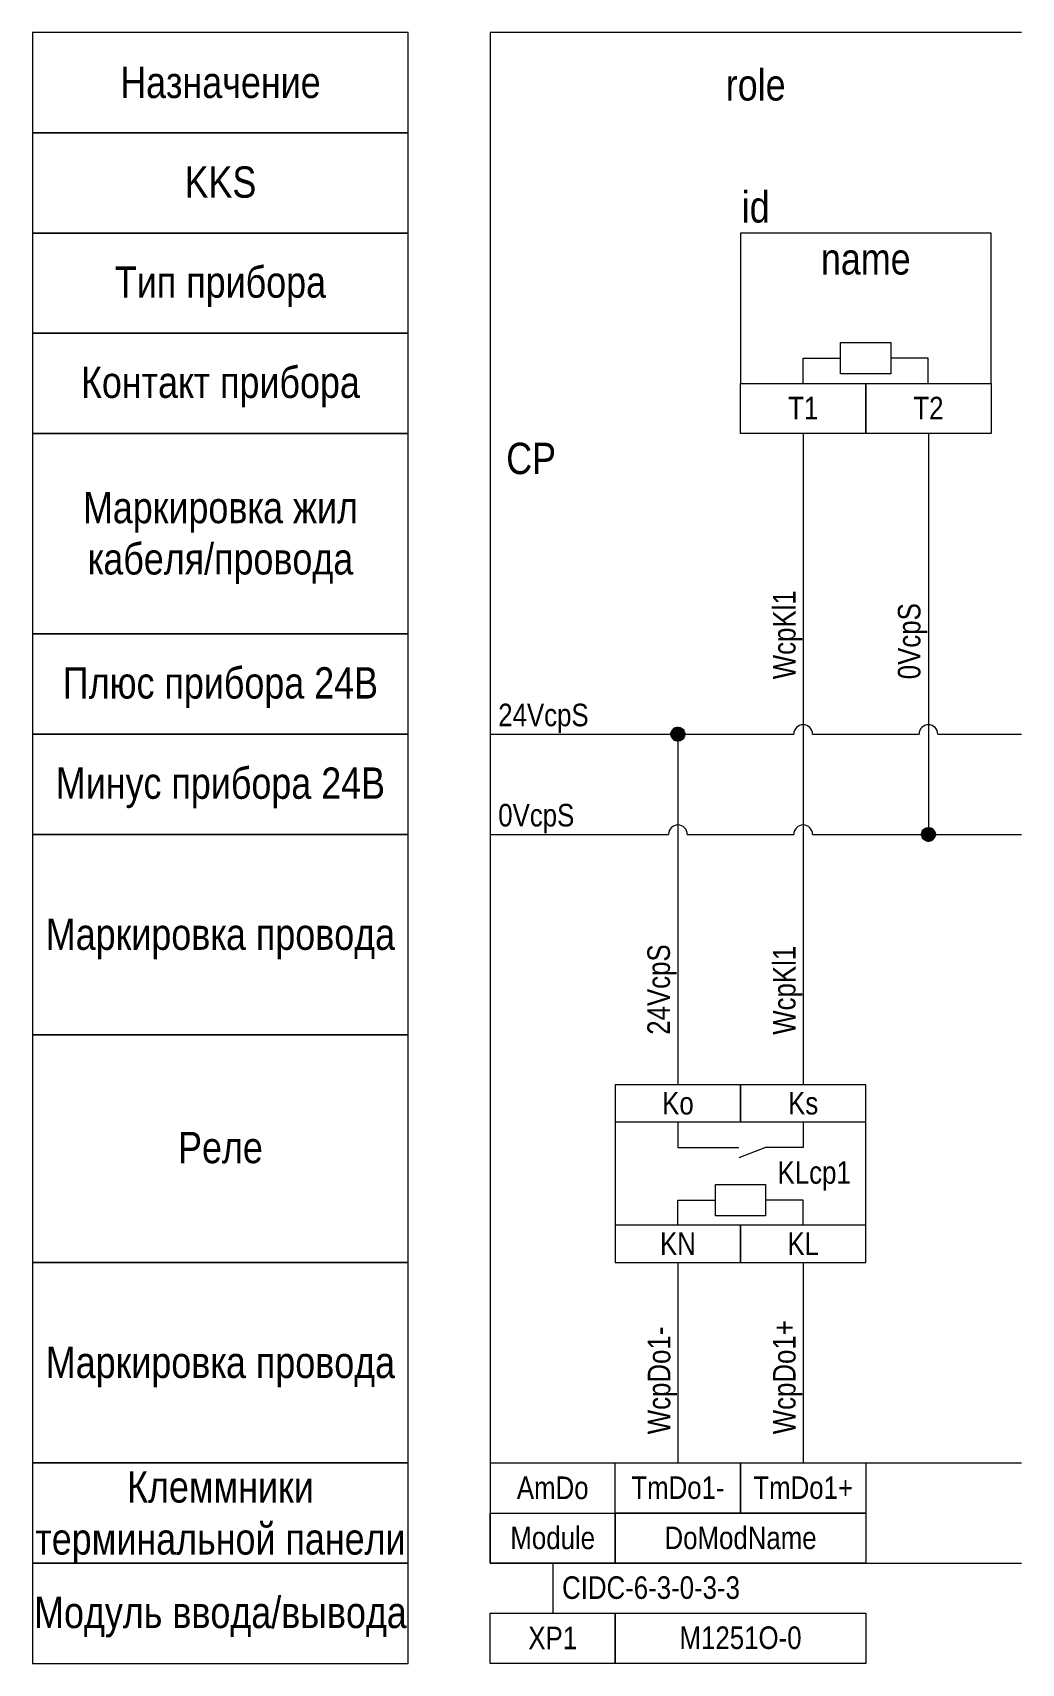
# Model space of a CAD drawing. Header units: millimetres. Extents: x 20 to 99, y -135 to -5.
import ezdxf

# ---------------------------------------------------------------- set-up
doc = ezdxf.new("R2010")
doc.units = ezdxf.units.MM
doc.header["$MEASUREMENT"] = 0
doc.linetypes.add('1_1', pattern=[2000, 1000, -1000])
for name, color, linetype in [('cp_names', 7, 'Continuous'), ('cp_params_di', 7, 'Continuous'), ('cp_static_di', 7, 'Continuous'), ('id_names', 7, 'Continuous'), ('id_params_ai', 7, 'Continuous'), ('id_static_ai', 7, 'Continuous')]:
    doc.layers.add(name, color=color, linetype=linetype)
doc.styles.add('СГЕНЕРИР_СТИЛЬ_1', font='')
doc.styles.get('СГЕНЕРИР_СТИЛЬ_1').set_extended_font_data('Arial Narrow')

msp = doc.modelspace()

# ---------------------------------------------------------------- hatches: boundary and pattern name
at = {"layer": 'cp_static_di', "linetype": 'Continuous', "lineweight": 0, "true_color": 0x000000}
for points in [[(71.13, -61), (71.16, -61.15), (71.24, -61.28), (71.37, -61.37), (71.53, -61.4), (71.68, -61.37), (71.81, -61.28), (71.9, -61.15), (71.93, -61), (71.9, -60.85), (71.81, -60.72), (71.68, -60.63), (71.53, -60.6), (71.37, -60.63), (71.24, -60.72), (71.16, -60.85)], [(91.13, -69), (91.16, -69.15), (91.24, -69.28), (91.37, -69.37), (91.53, -69.4), (91.68, -69.37), (91.81, -69.28), (91.9, -69.15), (91.93, -69), (91.9, -68.85), (91.81, -68.72), (91.68, -68.63), (91.53, -68.6), (91.37, -68.63), (91.24, -68.72), (91.16, -68.85)]]:
    msp.add_hatch(color=18, dxfattribs=at).paths.add_polyline_path(points)

# ---------------------------------------------------------------- linework, layer by layer
at = {"layer": 'cp_names', "color": 7, "linetype": '1_1', "lineweight": 15, "ltscale": 100}
msp.add_line((56.53, -5), (56.53, -127.18), dxfattribs=at)
at = {"layer": 'cp_names', "color": 7, "linetype": 'Continuous', "lineweight": 15, "ltscale": 100}
msp.add_line((61.53, -127.18), (61.53, -131.18), dxfattribs=at)
for points in [[(20, -53), (50, -53), (50, -37), (20, -37)], [(20, -61), (50, -61), (50, -53), (20, -53)], [(20, -69), (50, -69), (50, -61), (20, -61)], [(20, -85), (50, -85), (50, -69), (20, -69)], [(20, -103.18), (50, -103.18), (50, -85), (20, -85)], [(20, -119.18), (50, -119.18), (50, -103.18), (20, -103.18)], [(20, -127.18), (50, -127.18), (50, -119.18), (20, -119.18)], [(66.53, -127.18), (56.53, -127.18), (56.53, -123.18), (66.53, -123.18)], [(20, -135.18), (50, -135.18), (50, -127.18), (20, -127.18)], [(66.53, -135.18), (56.53, -135.18), (56.53, -131.18), (66.53, -131.18)], [(66.53, -131.18), (86.53, -131.18), (86.53, -135.18), (66.53, -135.18)]]:
    msp.add_lwpolyline(points, close=True, dxfattribs=at)
at = {"layer": 'cp_static_di', "color": 7, "linetype": '1_1', "lineweight": 15, "ltscale": 100}
msp.add_line((98.96, -5), (56.53, -5), dxfattribs=at)
at = {"layer": 'cp_static_di', "color": 7, "linetype": 'Continuous', "lineweight": 15, "ltscale": 100}
for p, q in [((81.53, -37), (81.53, -53)), ((91.53, -37), (91.53, -53)), ((81.53, -53), (81.53, -89)), ((91.53, -53), (91.53, -68.6)), ((56.53, -61), (80.78, -61)), ((82.28, -61), (90.78, -61)), ((92.28, -61), (98.96, -61)), ((71.53, -61.4), (71.53, -89)), ((56.53, -69), (70.78, -69)), ((72.28, -69), (80.78, -69)), ((82.28, -69), (98.96, -69)), ((71.53, -103.18), (71.53, -119.18)), ((81.53, -103.18), (81.53, -119.18)), ((56.53, -119.18), (98.96, -119.18)), ((56.53, -127.18), (98.96, -127.18))]:
    msp.add_line(p, q, dxfattribs=at)
for points in [[(84.52, -32.25), (84.52, -29.75), (88.52, -29.75), (88.52, -32.25)], [(86.53, -89), (66.53, -89), (66.53, -103.18), (86.53, -103.18)], [(76.53, -89), (66.53, -89), (66.53, -91.96), (76.53, -91.96)], [(86.53, -89), (76.53, -89), (76.53, -91.96), (86.53, -91.96)], [(74.52, -99.46), (74.52, -96.96), (78.52, -96.96), (78.52, -99.46)], [(76.53, -100.21), (66.53, -100.21), (66.53, -103.18), (76.53, -103.18)], [(86.53, -100.21), (76.53, -100.21), (76.53, -103.18), (86.53, -103.18)], [(66.53, -119.18), (76.53, -119.18), (76.53, -123.18), (66.53, -123.18)], [(76.53, -119.18), (86.53, -119.18), (86.53, -123.18), (76.53, -123.18)], [(66.53, -123.18), (86.53, -123.18), (86.53, -127.18), (66.53, -127.18)]]:
    msp.add_lwpolyline(points, close=True, dxfattribs=at)
for points in [[(81.53, -33), (81.53, -31), (84.52, -31)], [(91.52, -33), (91.52, -31), (88.52, -31)], [(71.53, -91.96), (71.53, -94), (74.52, -94)], [(81.52, -91.96), (81.52, -94), (78.52, -94)], [(74.52, -94), (76.38, -94)], [(78.52, -94), (76.39, -94.83)], [(71.53, -100.21), (71.53, -98.21), (74.52, -98.21)], [(81.52, -100.21), (81.52, -98.21), (78.52, -98.21)]]:
    msp.add_lwpolyline(points, dxfattribs=at)
at = {"layer": 'cp_static_di', "color": 7, "linetype": 'Continuous', "lineweight": 70, "ltscale": 100}
for centre in [(71.53, -61), (91.53, -69)]:
    msp.add_circle(centre, 0.4, dxfattribs=at)
at = {"layer": 'cp_static_di', "color": 7, "linetype": 'Continuous', "lineweight": 15, "ltscale": 100}
for centre in [(81.53, -61), (91.53, -61), (71.53, -69), (81.53, -69)]:
    msp.add_arc(centre, 0.75, 0, 180, dxfattribs=at)
at = {"layer": 'id_names', "color": 7, "linetype": 'Continuous', "lineweight": 15, "ltscale": 100}
for points in [[(20, -13), (50, -13), (50, -5), (20, -5)], [(20, -21), (50, -21), (50, -13), (20, -13)], [(20, -29), (50, -29), (50, -21), (20, -21)], [(20, -37), (50, -37), (50, -29), (20, -29)]]:
    msp.add_lwpolyline(points, close=True, dxfattribs=at)
at = {"layer": 'id_static_ai', "color": 7, "linetype": 'Continuous', "lineweight": 15, "ltscale": 100}
for points in [[(76.53, -33), (96.53, -33), (96.53, -21), (76.53, -21)], [(76.53, -33), (86.53, -33), (86.53, -37), (76.53, -37)], [(86.53, -33), (96.53, -33), (96.53, -37), (86.53, -37)]]:
    msp.add_lwpolyline(points, close=True, dxfattribs=at)

# ---------------------------------------------------------------- texts
at = {"layer": 'cp_names', "color": 7, "linetype": 'Continuous', "lineweight": 15, "insert": (35, -41.66), "char_height": 2.5, "attachment_point": 2, "line_spacing_factor": 0.982786, "style": 'СГЕНЕРИР_СТИЛЬ_1'}
msp.add_mtext('\\A1;{\\pqc;\\fArial Narrow|b0|i0|c204|p34;Маркировка жил\\P\\pqc;\\fArial Narrow|b0|i0|c204|p34;кабеля/провода}', dxfattribs=at)
at = {"layer": 'cp_names', "color": 7, "linetype": 'Continuous', "lineweight": 15, "style": 'СГЕНЕРИР_СТИЛЬ_1'}
for s, insert, char_height, attachment_point in [('\\A1;{\\pqc;\\fArial Narrow|b0|i0|c204|p34;Плюс \\fArial Narrow|b0|i0|c204|p34;прибора \\fArial Narrow|b0|i0|c204|p34;24В}', (35, -55.66), 2.5, 2), ('\\A1;{\\pqc;\\fArial Narrow|b0|i0|c204|p34;Минус \\fArial Narrow|b0|i0|c204|p34;прибора \\fArial Narrow|b0|i0|c204|p34;24В}', (35, -63.66), 2.5, 2), ('\\A1;{\\pqc;\\fArial Narrow|b0|i0|c204|p34;Маркировка \\fArial Narrow|b0|i0|c204|p34;провода}', (35, -75.72), 2.5, 2), ('\\A1;{\\pqc;\\fArial Narrow|b0|i0|c204|p34;Реле}', (35, -92.75), 2.5, 2), ('\\A1;{\\pqc;\\fArial Narrow|b0|i0|c204|p34;Маркировка \\fArial Narrow|b0|i0|c204|p34;провода}', (35, -109.9), 2.5, 2), ('\\A1;{\\pqc;\\fArial Narrow|b0|i0|c204|p34;Module}', (61.53, -124.26), 1.8, 2), ('\\A1;{\\pql;\\fArial Narrow|b0|i0|c204|p34;CIDC-6-3-0-3-3}', (62.28, -128.23), 1.8, 1), ('\\A1;{\\pqc;\\fArial Narrow|b0|i0|c204|p34;Модуль ввода/вывода}', (35, -129.86), 2.5, 2), ('\\A1;{\\pqc;\\fArial Narrow|b0|i0|c204|p34;XP1}', (61.53, -132.25), 1.8, 2), ('\\A1;{\\pqc;\\fArial Narrow|b0|i0|c204|p34;M125\\fArial Narrow|b0|i0|c204|p34;1O\\fArial Narrow|b0|i0|c204|p34;-0}', (76.53, -132.23), 1.8, 2)]:
    msp.add_mtext(s, dxfattribs=dict(at, insert=insert, char_height=char_height, attachment_point=attachment_point))
at = {"layer": 'cp_names', "color": 7, "linetype": 'Continuous', "lineweight": 15, "insert": (35, -119.84), "char_height": 2.5, "width": 30, "attachment_point": 2, "line_spacing_factor": 0.996518, "style": 'СГЕНЕРИР_СТИЛЬ_1'}
msp.add_mtext('\\A1;{\\pqc;\\fArial Narrow|b0|i0|c204|p34;Клеммник\\fArial Narrow|b0|i0|c204|p34;и терминальной панели}', dxfattribs=at)
at = {"layer": 'cp_params_di', "color": 7, "linetype": 'Continuous', "lineweight": 15, "char_height": 2.5, "style": 'СГЕНЕРИР_СТИЛЬ_1'}
for s, insert, width, attachment_point in [('\\A1;{\\pqc;\\fArial Narrow|b0|i0|c204|p34;role}', (77.74, -7.92), 35, 2), ('\\A1;{\\pqc;\\fArial Narrow|b0|i0|c204|p34;id}', (77.74, -17.66), 35, 2), ('\\A1;{\\pql;\\fArial Narrow|b0|i0|c204|p34;CP}', (57.82, -37.74), 22, 1)]:
    msp.add_mtext(s, dxfattribs=dict(at, insert=insert, width=width, attachment_point=attachment_point))
at = {"layer": 'cp_params_di', "color": 7, "linetype": 'Continuous', "lineweight": 15, "style": 'СГЕНЕРИР_СТИЛЬ_1'}
for s, insert, char_height, attachment_point in [('\\A1;{\\pqc;\\fArial Narrow|b0|i0|c204|p34;name}', (86.53, -21.81), 2.5, 2), ('\\A1;{\\pql;\\fArial Narrow|b0|i0|c204|p34;24Vcp\\fArial Narrow|b0|i0|c204|p34;S}', (57.18, -58.57), 1.8, 1), ('\\A1;{\\pql;\\fArial Narrow|b0|i0|c204|p34;0Vcp\\fArial Narrow|b0|i0|c204|p34;S}', (57.18, -66.57), 1.8, 1), ('\\A1;{\\pqc;\\fArial Narrow|b0|i0|c204|p34;Ko}', (71.53, -89.56), 1.8, 2), ('\\A1;{\\pqc;\\fArial Narrow|b0|i0|c204|p34;Ks}', (81.53, -89.56), 1.8, 2), ('\\A1;{\\pqc;\\fArial Narrow|b0|i0|c204|p34;KLcp\\fArial Narrow|b0|i0|c204|p34;1}', (82.41, -95.09), 1.8, 2), ('\\A1;{\\pqc;\\fArial Narrow|b0|i0|c204|p34;K\\fArial Narrow|b0|i0|c204|p34;N}', (71.53, -100.78), 1.8, 2), ('\\A1;{\\pqc;\\fArial Narrow|b0|i0|c204|p34;K\\fArial Narrow|b0|i0|c204|p34;L}', (81.53, -100.78), 1.8, 2), ('\\A1;{\\pqc;\\fArial Narrow|b0|i0|c204|p34;AmD\\fArial Narrow|b0|i0|c204|p34;o}', (61.53, -120.26), 1.8, 2), ('\\A1;{\\pqc;\\fArial Narrow|b0|i0|c204|p34;TmDo1\\fArial Narrow|b0|i0|c204|p34;-}', (71.53, -120.25), 1.8, 2), ('\\A1;{\\pqc;\\fArial Narrow|b0|i0|c204|p34;TmDo1\\fArial Narrow|b0|i0|c204|p34;+}', (81.53, -120.25), 1.8, 2), ('\\A1;{\\pqc;\\fArial Narrow|b0|i0|c204|p34;D\\fArial Narrow|b0|i0|c204|p34;o\\fArial Narrow|b0|i0|c204|p34;ModName}', (76.53, -124.26), 1.8, 2)]:
    msp.add_mtext(s, dxfattribs=dict(at, insert=insert, char_height=char_height, attachment_point=attachment_point))
at = {"layer": 'cp_params_di', "color": 7, "linetype": 'Continuous', "lineweight": 15, "char_height": 1.8, "attachment_point": 1, "rotation": 90, "style": 'СГЕНЕРИР_СТИЛЬ_1'}
for s, insert in [('\\A1;{\\pql;\\fArial Narrow|b0|i0|c204|p34;WcpKl1}', (79.12, -56.62)), ('\\A1;{\\pql;\\fArial Narrow|b0|i0|c204|p34;0VcpS}', (89.09, -56.62)), ('\\A1;{\\pql;\\fArial Narrow|b0|i0|c204|p34;24VcpS}', (69.09, -85)), ('\\A1;{\\pql;\\fArial Narrow|b0|i0|c204|p34;WcpKl\\fArial Narrow|b0|i0|c204|p34;1}', (79.12, -85)), ('\\A1;{\\pql;\\fArial Narrow|b0|i0|c204|p34;WcpDo1\\fArial Narrow|b0|i0|c204|p34;+}', (79.12, -116.89)), ('\\A1;{\\pql;\\fArial Narrow|b0|i0|c204|p34;WcpDo1\\fArial Narrow|b0|i0|c204|p34;-}', (69.12, -116.89))]:
    msp.add_mtext(s, dxfattribs=dict(at, insert=insert))
at = {"layer": 'id_names', "color": 7, "linetype": 'Continuous', "lineweight": 15, "char_height": 2.5, "attachment_point": 2, "style": 'СГЕНЕРИР_СТИЛЬ_1'}
for s, insert in [('\\A1;{\\pqc;\\fArial Narrow|b0|i0|c204|p34;Назначение}', (35, -7.72)), ('\\A1;{\\pqc;\\fArial Narrow|b0|i0|c204|p34;KKS}', (35, -15.68)), ('\\A1;{\\pqc;\\fArial Narrow|b0|i0|c204|p34;Тип прибора}', (35, -23.66)), ('\\A1;{\\pqc;\\fArial Narrow|b0|i0|c204|p34;Контакт прибора}', (35, -31.66))]:
    msp.add_mtext(s, dxfattribs=dict(at, insert=insert))
at = {"layer": 'id_params_ai', "color": 7, "linetype": 'Continuous', "lineweight": 15, "char_height": 1.8, "attachment_point": 2, "style": 'СГЕНЕРИР_СТИЛЬ_1'}
for s, insert in [('\\A1;{\\pqc;\\fArial Narrow|b0|i0|c204|p34;T1}', (81.53, -34.07)), ('\\A1;{\\pqc;\\fArial Narrow|b0|i0|c204|p34;T\\fArial Narrow|b0|i0|c204|p34;2}', (91.53, -34.07))]:
    msp.add_mtext(s, dxfattribs=dict(at, insert=insert))

doc.saveas('drawing.dxf')
